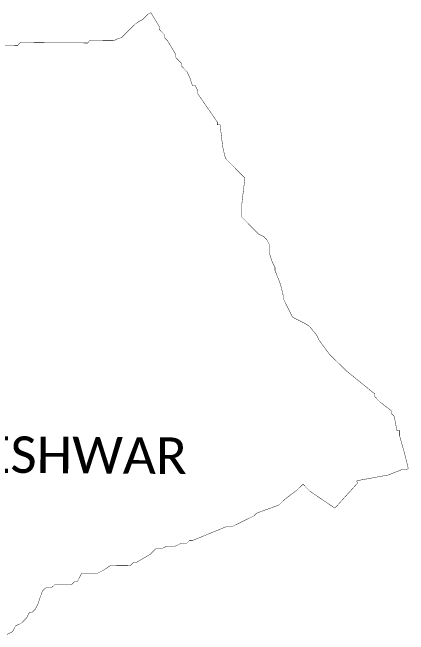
# Model space of a CAD drawing. Header units: metres. Extents: x 327427 to 331332, y 1805654 to 1809228.
# Drawn here: x 329379 to 331332, y 1806158 to 1809228 of the extents above; entities that cross this region are included whole.
import ezdxf

# ---------------------------------------------------------------- set-up
doc = ezdxf.new("R2010")
doc.units = ezdxf.units.M
doc.layers.add('VILLAGE NAME', color=250, linetype='Continuous')

msp = doc.modelspace()

# ---------------------------------------------------------------- linework, layer by layer
at = {"color": 6, "const_width": 2}
msp.add_lwpolyline([(329220.6, 1809066.9), (329406.6, 1809065.6), (329413.5, 1809076.3), (329420.4, 1809079.3), (329751.1, 1809077.1), (329758.1, 1809087.7), (329765, 1809090.8), (329882.1, 1809090), (329895.9, 1809096.8), (329916.6, 1809103.5), (329986, 1809172), (330006.7, 1809185.6), (330020.5, 1809192.4), (330034.4, 1809206.1), (330048.3, 1809219.8), (330062.1, 1809226.5), (330103, 1809157.4), (330102.9, 1809143.6), (330130.2, 1809115.9), (330130.1, 1809102.1), (330143.9, 1809088.2), (330184.7, 1809019.1), (330184.6, 1809005.3), (330212, 1808977.6), (330211.9, 1808963.8), (330239.2, 1808936), (330252.9, 1808908.4), (330266.4, 1808867), (330280.1, 1808866.9), (330293.7, 1808839.2), (330293.6, 1808825.5), (330389.1, 1808687), (330389, 1808673.3), (330402.8, 1808673.2), (330415.9, 1808562.9), (330429.2, 1808507.6), (330525.1, 1808410.6), (330510.2, 1808284.7), (330510, 1808217.7), (330592.1, 1808134.5), (330619.6, 1808120.6), (330633.2, 1808106.7), (330646.8, 1808079.1), (330646.5, 1808037.7), (330660.1, 1807996.3), (330673.6, 1807968.7), (330673.5, 1807954.9), (330700.6, 1807885.8), (330714, 1807830.6), (330713.9, 1807816.8), (330759.2, 1807724.7), (330823.3, 1807692.1), (330843.9, 1807678.2), (330878.1, 1807636.6), (330891.7, 1807608.9), (330942.8, 1807539.7), (331028.4, 1807456.5), (331165.4, 1807345.3), (331165.3, 1807331.6), (331192.7, 1807303.8), (331247.5, 1807262.1), (331247.4, 1807248.3), (331261.1, 1807234.4), (331274.4, 1807165.5), (331288.2, 1807165.4), (331288, 1807137.8), (331314.9, 1807041.2), (331330.6, 1806976.8), (331321.4, 1806972.3), (331300.7, 1806972.4), (331231.6, 1806945.3), (331076.2, 1806916.8), (331079.8, 1806905), (330968.7, 1806781.7), (330845.2, 1806865.4), (330811.1, 1806899.9), (330780.8, 1806870.1), (330721, 1806824.7), (330693.3, 1806797.4), (330582.8, 1806756.8), (330568.9, 1806743.1), (330458.4, 1806688.8), (330430.8, 1806689), (330265, 1806621.2), (330251.2, 1806621.3), (330237.4, 1806607.6), (330209.8, 1806607.7), (330182.1, 1806594.2), (330140.8, 1806594.4), (330113.2, 1806580.9), (330085.6, 1806581.1), (330057.9, 1806553.7), (329988.7, 1806512.8), (329974.9, 1806512.9), (329961, 1806499.2), (329864.6, 1806499.8), (329823.2, 1806472.7), (329795.5, 1806459), (329719.7, 1806459.5), (329712.7, 1806445.8), (329698.7, 1806418.3), (329685, 1806418.4), (329671.1, 1806404.7), (329588.4, 1806405.3), (329574.6, 1806391.6), (329547, 1806391.8), (329526.2, 1806371.3), (329505.1, 1806309.4), (329491.2, 1806281.9), (329477.3, 1806268.2), (329463.5, 1806268.3), (329449.5, 1806240.9), (329421.8, 1806213.5), (329394.1, 1806199.9), (329380.2, 1806172.5), (329352.5, 1806158.8)], dxfattribs=at)

# ---------------------------------------------------------------- texts
at = {"layer": 'VILLAGE NAME', "insert": (328578.8, 1807141.4), "char_height": 180.345, "attachment_point": 1, "rotation": 359.6139}
msp.add_mtext_dynamic_manual_height_columns('{\\fCalibri|b0|i0|c0|p34;KUNKESHWAR}', width=3252.397, gutter_width=901.7, heights=[0], dxfattribs=at)

doc.saveas('drawing.dxf')
